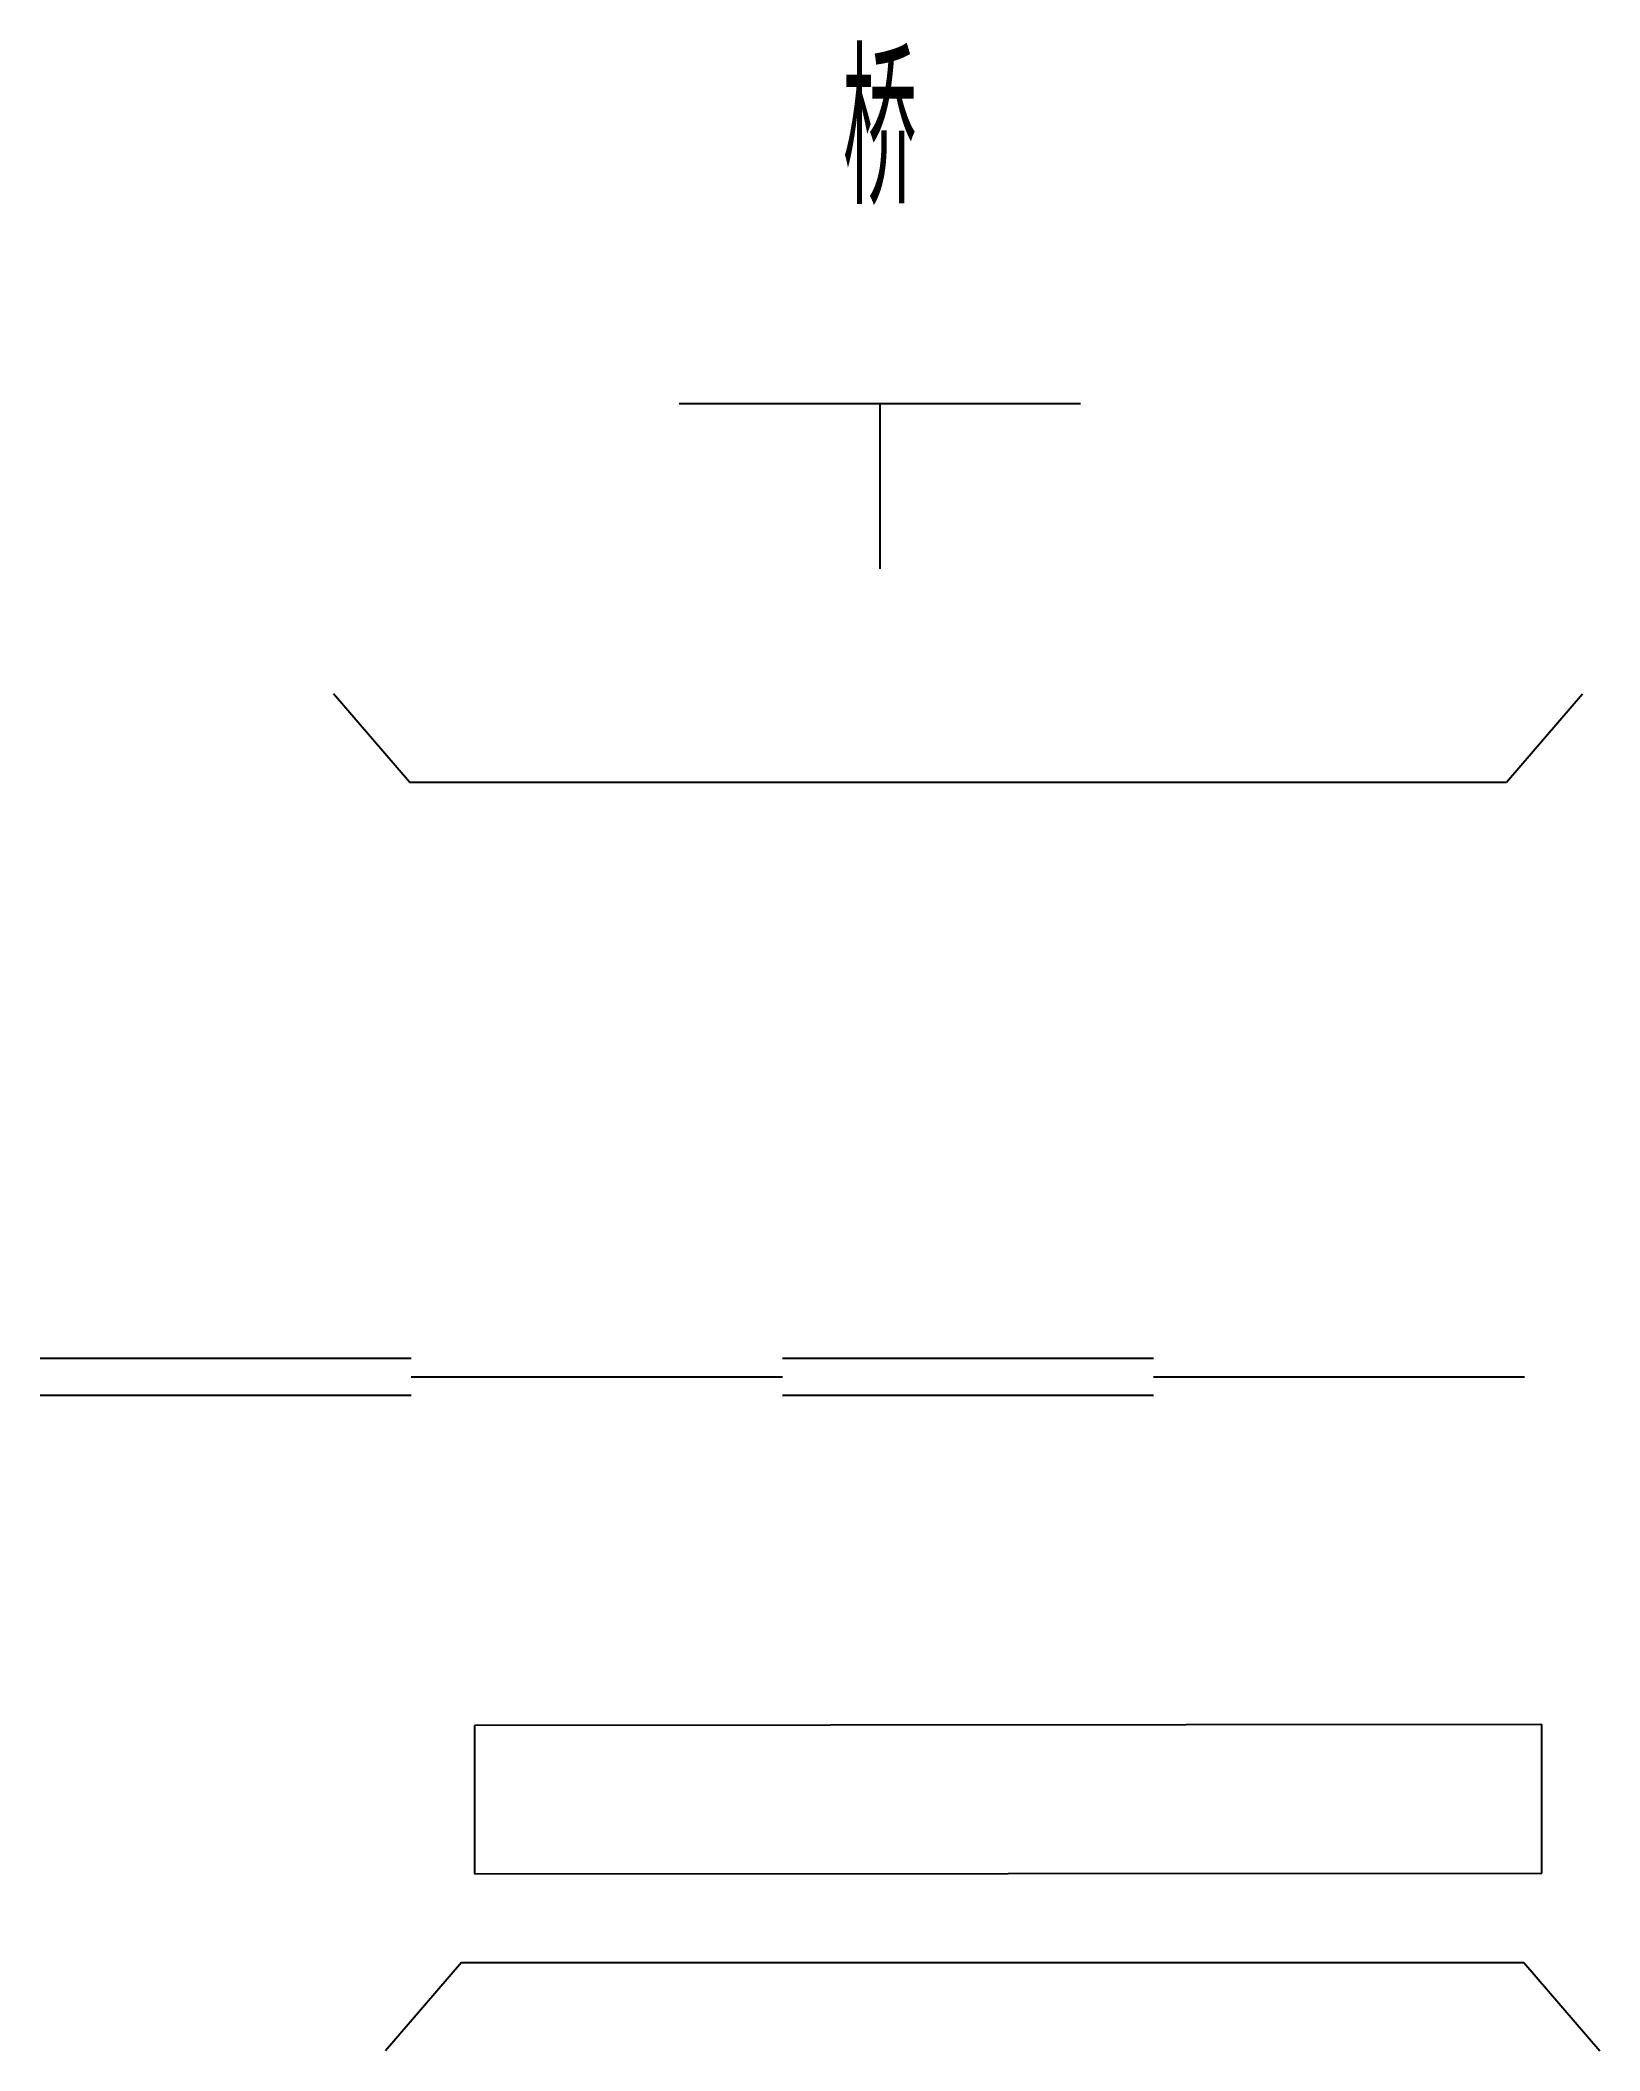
# Model space of a CAD drawing. Header units: inches. Extents: x -52.1 to -10, y 11.6 to 65.8.
import ezdxf

# ---------------------------------------------------------------- set-up
doc = ezdxf.new("R2010")
doc.units = ezdxf.units.IN
doc.header["$MEASUREMENT"] = 0
doc.layers.add('TABLE', color=7, linetype='Continuous')
doc.styles.add('RT_TABLE', font='ROMANS.shx', dxfattribs={"width": 0.5, "bigfont": 'HZFS1.shx'})

# ---------------------------------------------------------------- blocks, each defined once
blk = doc.blocks.new('brige')
at = {"color": 0}
for p, q in [((-12.743, 16.521), (-14.786, 18.896)), ((16.82, 16.521), (18.863, 18.896)), ((-12.743, 16.521), (16.82, 16.521)), ((-11.342, -15.287), (-13.385, -17.662)), ((-11.342, -15.287), (17.29, -15.287)), ((17.29, -15.287), (19.333, -17.662))]:
    blk.add_line(p, q, dxfattribs=at)
at = {"layer": 'TABLE'}
for p, q in [((-5.479, 26.718), (5.342, 26.718)), ((-0.068, 26.718), (-0.068, 22.268)), ((-22.692, 1), (-12.692, 1)), ((-2.692, 1), (7.308, 1)), ((-12.692, 0.5), (-2.692, 0.5)), ((7.308, 0.5), (17.308, 0.5)), ((-22.692, 0), (-12.692, 0)), ((-2.692, 0), (7.308, 0)), ((17.768, -8.873), (-10.988, -8.896)), ((-10.988, -8.896), (-10.988, -12.896)), ((17.768, -12.873), (17.768, -8.873)), ((-10.988, -12.896), (17.768, -12.873))]:
    blk.add_line(p, q, dxfattribs=at)
at = {"style": 'RT_TABLE', "width": 0.5}
blk.add_text('桥', height=4, dxfattribs=at).set_placement((-1.068, 32.091))

msp = doc.modelspace()

# ---------------------------------------------------------------- block references
msp.add_blockref('brige', (-29.375, 29.308))

doc.saveas('drawing.dxf')
